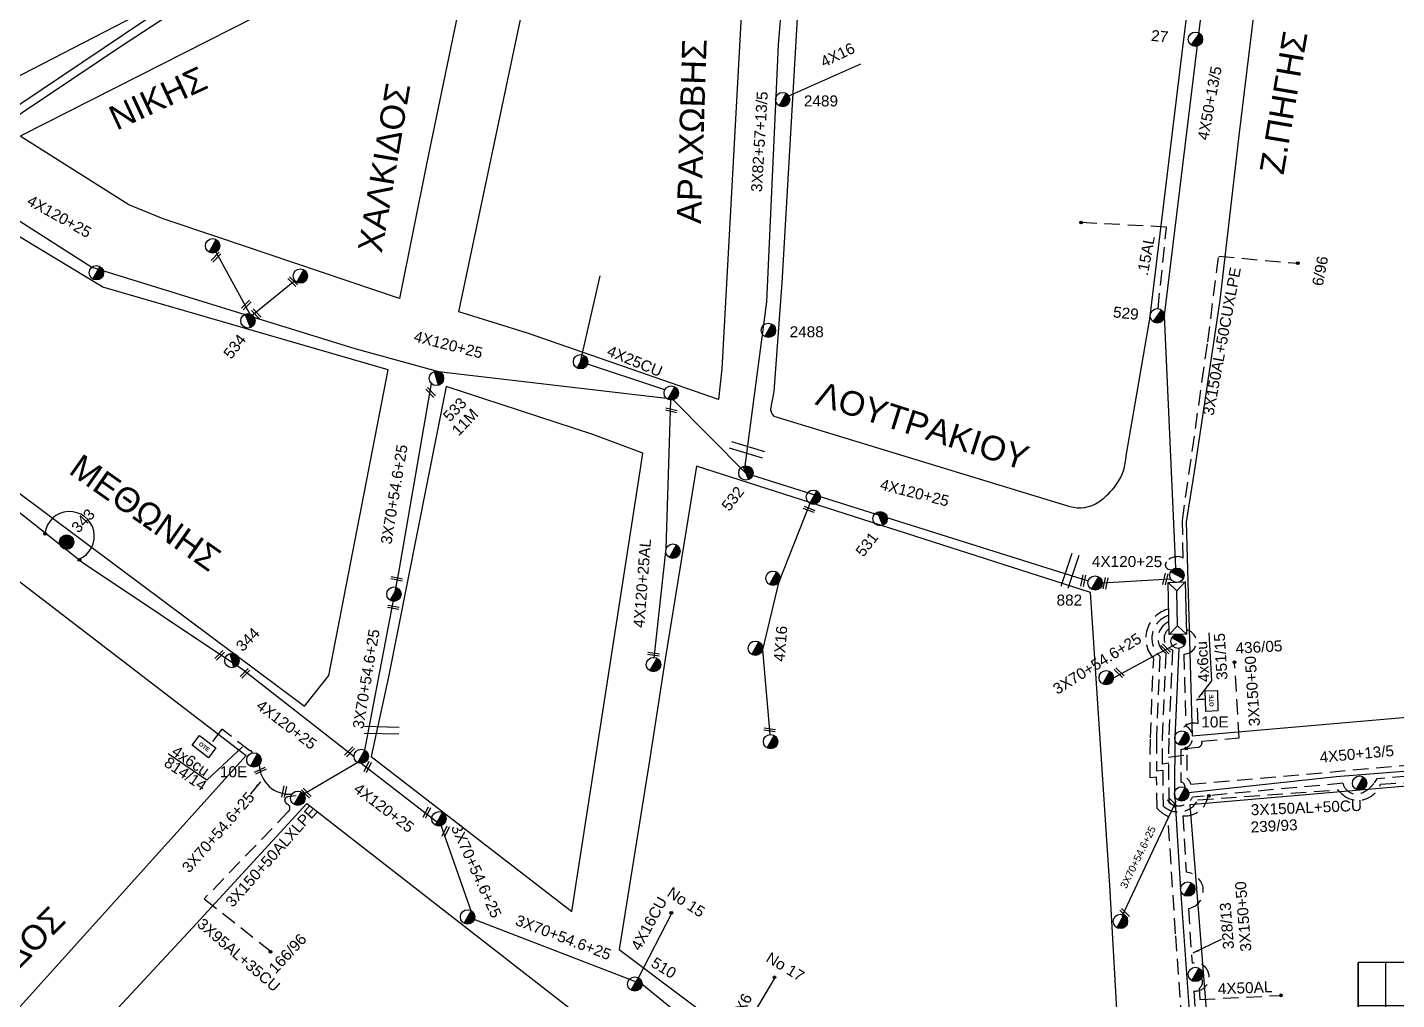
# Model space of a CAD drawing. Header units: millimetres. Extents: x 898 to 5598, y 789 to 3443.
# Drawn here: x 2600.3 to 2824.8, y 971.4 to 1130.7 of the extents above; entities that cross this region are included whole.
import ezdxf
from ezdxf.enums import TextEntityAlignment as Align

# ---------------------------------------------------------------- set-up
doc = ezdxf.new("R2010")
doc.units = ezdxf.units.MM
doc.linetypes.add('DASHED', pattern=[19.05, 12.7, -6.35])
for name, color, linetype in [('Pillar OTE', 7, 'Continuous'), ('Άγνωστα', 7, 'Continuous'), ('Ασφαλειοκιβώτια Χ.Τ 9 αναχωρήσεων', 7, 'Continuous'), ('Γυμνά εναέρια ΧΤ (3Φ)   4x50CU', 7, 'Continuous'), ('Γυμνά εναέρια ΧΤ και ΦΟΠ (3Φ)   4x50+16AL', 7, 'Continuous'), ('Εναέρια παροχή ΧΤ 4x16', 7, 'SYN_LINE'), ('Επιγραφές - Σχήματα', 7, 'Continuous'), ('Καλώδια ΧΤ   15AL', 7, 'DASHED'), ('Καλώδια ΧΤ   3x150+50AL', 7, 'DASHED'), ('Καλώδια ΧΤ   3x150+50AL XLPE', 7, 'DASHED'), ('Καλώδια ΧΤ   3x150+50CU', 7, 'DASHED'), ('Καλώδια ΧΤ   3x150+70AL', 7, 'DASHED'), ('Καλώδια ΧΤ   3x150AL+50CU', 7, 'DASHED'), ('Καλώδια ΧΤ   3x150AL+50XLPE', 7, 'DASHED'), ('Καλώδια ΧΤ   3x95+35 CU', 7, 'DASHED'), ('Καλώδια ΧΤ   4x25CU', 7, 'DASHED'), ('Μηχανική τομή', 7, 'Continuous'), ('Στύλος Ξύλινος', 7, 'Continuous'), ('Στύλος Ξύλινος @ 1', 7, 'Continuous'), ('Στύλος ΦΜ', 7, 'Continuous'), ('Στύλος ΦΜ @ 1', 7, 'Continuous'), ('Συνδέσεις', 7, 'Continuous'), ('Συνεστραμμένα ΧΤ   3x70+54.6+25 AL', 7, 'SYN_LINE'), ('Συνεστραμμένα ΧΤ   4x120+25 AL', 7, 'SYN_LINE'), ('Τομή', 7, 'Continuous'), ('Υποσταθμός εναέριος 2 στύλων', 7, 'Continuous'), ('Υποσταθμός πόλεως', 7, 'Continuous'), ('Υπόβαθρο ΔΕΗ', 7, 'Continuous'), ('Υπόγεια καλώδια Παροχών ΧΤ   4x16CU', 7, 'DASHED'), ('Υπόγεια καλώδια Παροχών ΧΤ   4x50AL', 7, 'DASHED'), ('Υπόγεια καλώδια Παροχών ΧΤ   4x6', 7, 'DASHED')]:
    doc.layers.add(name, color=color, linetype=linetype)
doc.styles.add('arial', font='arial.ttf')
doc.styles.get("Standard").update_dxf_attribs({"font": 'arial.ttf'})
doc.linetypes.add('SYN_LINE', pattern='A,0.5,-0.0001,["/\\/\\/\\/",Standard,S=0.1,R=0,X=0,Y=-0.05],-0.25', length=0.7501)
doc.dimstyles.new('ISO-25', dxfattribs={"dimtxt": 2.5, "dimasz": 2.5, "dimexe": 1.25, "dimexo": 0.625, "dimtad": 1, "dimtxsty": 'Standard', "dimcen": 2.5, "dimadec": 0, "dimazin": 0, "dimtfac": 1, "dimtmove": 0, "dimatfit": 3, "dimfxl": 1, "dimarcsym": 0})

# ---------------------------------------------------------------- blocks, each defined once
blk = doc.blocks.new('ΥΠΑΡΧΩΝ ΤΣΙΜΕΝΤΕΝΙΟΣ ΣΤΥΛΟΣ')
at = {"layer": 'Στύλος ΦΜ'}
blk.add_hatch(color=7, dxfattribs=at).paths.add_polyline_path([(-1.29, -2.28, 0.574793), (2.62, 0, 0.268822), (1.3, 2.27)])
at = {"layer": 'Στύλος ΦΜ', "color": 7}
blk.add_line((-1.29, -2.28), (1.3, 2.27), dxfattribs=at)
blk.add_circle((0, 0), 2.62, dxfattribs=at)
at = {"layer": 'Στύλος ΦΜ', "flags": 4}
for tag, p in [('ΑΡΙΘΜΟΣ', (-4.68, 8.05)), ('ΤΥΠΟΣ', (-4.91, 3.03))]:
    blk.add_attdef(tag, p, '', height=4, dxfattribs=at)
blk = doc.blocks.new('ΥΠΑΡΧΩΝ ΞΥΛΙΝΟΣ ΣΤΥΛΟΣ')
at = {"layer": 'Στύλος Ξύλινος'}
h = blk.add_hatch(color=7, dxfattribs=at)
h.paths.add_polyline_path([(-2.62, 0, 0.270008), (-1.29, -2.28), (1.3, 2.27, 0.576266)])
h.paths.add_polyline_path([(-1.29, -2.28, 0.574793), (2.62, 0, 0.268822), (1.3, 2.27)])
at = {"layer": 'Στύλος Ξύλινος', "color": 7}
blk.add_line((-1.29, -2.28), (1.3, 2.27), dxfattribs=at)
blk.add_circle((0, 0), 2.62, dxfattribs=at)
at = {"layer": 'Στύλος Ξύλινος', "flags": 4}
for tag, p in [('ΑΡΙΘΜΟΣ', (-4.91, 8.6)), ('ΤΥΠΟΣ', (-4.85, 3.39))]:
    blk.add_attdef(tag, p, '', height=4, dxfattribs=at)
blk = doc.blocks.new('ΥΠΟΣΤΑΘΜΟΣ ΕΝΑΕΡΙΟΣ ΕΠΙ 2 ΣΤΥΛΩΝ')
at = {"layer": 'Υποσταθμός εναέριος 2 στύλων', "linetype": 'Continuous'}
for points in [[(-11.97, -2.11, 0.574793), (-8.45, -0.07, 0.268822), (-9.64, 1.98)], [(9.68, -2.15, 0.574793), (13.19, -0.1, 0.268822), (12.01, 1.95)]]:
    blk.add_hatch(color=256, dxfattribs=at).paths.add_polyline_path(points)
for p, q in [((-11.97, -2.11), (-9.64, 1.98)), ((9.68, -2.15), (12.01, 1.95))]:
    blk.add_line(p, q, dxfattribs=at)
for centre in [(-10.81, -0.07), (10.84, -0.1)]:
    blk.add_circle(centre, 2.36, dxfattribs=at)
at = {"layer": 'Υποσταθμός πόλεως', "linetype": 'Continuous', "ltscale": 40}
blk.add_lwpolyline([(-8.57, 2.82), (8.57, 2.82), (8.57, -2.82), (-8.57, -2.82)], close=True, dxfattribs=at)
for points in [[(-5.75, 0), (-8.57, 2.82)], [(-8.57, -2.82), (-5.75, 0)], [(-5.75, 0), (5.75, 0)], [(5.75, 0), (8.57, 2.82)], [(8.57, -2.82), (5.75, 0)]]:
    blk.add_lwpolyline(points, dxfattribs=at)
at = {"layer": 'Υποσταθμός εναέριος 2 στύλων', "ltscale": 40, "flags": 1}
for tag, p in [('ΜΕΤΑΣΧΗΜΑΤΙΣΜΟΣ', (14.09, 2.51)), ('ΙΣΧΥΣ', (14.07, -0.28)), ('ΑΡΙΘΜΟΣ', (14.19, -3))]:
    blk.add_attdef(tag, p, '', height=1.8, dxfattribs=at)
blk = doc.blocks.new('ΑΣΦΑΛΕΙΟΚΙΒΩΤΙΟ ΥΠΟΣΤΑΘΜΟΥ 9 ΑΝΑΧΩΡΗΣΕΩΝ')
at = {"layer": 'Ασφαλειοκιβώτια Χ.Τ 9 αναχωρήσεων', "ltscale": 40}
for p, q in [((-23.8, 40.36), (24.02, 40.36)), ((-9.72, 40.36), (-9.72, -40.64)), ((9.94, 40.36), (9.94, -40.64)), ((-23.8, 31.36), (24.02, 31.36)), ((-23.8, 22.36), (24.02, 22.36)), ((-23.8, 13.36), (24.02, 13.36)), ((-23.8, 4.36), (24.02, 4.36)), ((-23.8, -4.64), (24.02, -4.64)), ((-23.8, -13.64), (24.02, -13.64)), ((-23.8, -22.64), (24.02, -22.64)), ((-23.8, -31.64), (24.02, -31.64))]:
    blk.add_line(p, q, dxfattribs=at)
at = {"layer": 'Ασφαλειοκιβώτια Χ.Τ 9 αναχωρήσεων'}
blk.add_lwpolyline([(-23.8, -40.64), (24.02, -40.64), (24.02, 40.36), (-23.8, 40.36)], close=True, dxfattribs=at)
for s, p in [('1', (-18.13, 36.98)), ('2', (-18.13, 28.42)), ('3', (-18.13, 19.34)), ('4', (-18.13, 10.32)), ('5', (-18.13, 1.31)), ('6', (-18.13, -7.83)), ('7', (-18.13, -16.07)), ('8', (-18.13, -25.75)), ('9', (-18.13, -34.45))]:
    blk.add_text(s, height=3.6, rotation=270, dxfattribs=at).set_placement(p)
at = {"layer": 'Ασφαλειοκιβώτια Χ.Τ 9 αναχωρήσεων', "ltscale": 40}
for tag, height, p in [('ΟΝΟΜΑ', 5, (-0.16, 44.31)), ('ΚΕΙΜΕΝΟ 1', 2, (17.06, 35.59)), ('ΚΕΙΜΕΝΟ 2', 2, (17.06, 26.88)), ('ΚΕΙΜΕΝΟ 3', 2, (17.06, 17.69)), ('ΚΕΙΜΕΝΟ 4', 2, (17.06, 8.71)), ('ΚΕΙΜΕΝΟ 5', 2, (17.06, -0.13)), ('ΚΕΙΜΕΝΟ 6', 2, (17.06, -9.05)), ('ΚΕΙΜΕΝΟ 7', 2, (17.06, -18.13)), ('ΚΕΙΜΕΝΟ 8', 2, (17.06, -26.85)), ('ΚΕΙΜΕΝΟ 9', 2, (17.06, -35.99)), ('ΣΧ', 2, (-0.1, -42.64))]:
    blk.add_attdef(tag, text='', height=height, dxfattribs=at).set_placement(p, align=Align.MIDDLE_CENTER)
blk = doc.blocks.new('ΜΗΧΑΝΙΚΗ ΤΟΜΗ')
at = {"layer": 'Μηχανική τομή', "ltscale": 40}
for p, q in [((-1.89, 0.78), (1.89, 0.78)), ((1.89, 0), (-1.89, 0))]:
    blk.add_line(p, q, dxfattribs=at)
blk = doc.blocks.new('ΤΟΜΗ')
at = {"layer": 'Τομή', "ltscale": 40}
for p, q in [((-5.68, 0), (5.68, 0)), ((5.68, -2.33), (-5.68, -2.33))]:
    blk.add_line(p, q, dxfattribs=at)
blk = doc.blocks.new('_ΣΥΝΔΕΣΗ')
at = {"layer": 'Συνδέσεις', "linetype": 'SYN_LINE', "ltscale": 40}
blk.add_hatch(color=256, dxfattribs=at).paths.add_polyline_path([(0.5, -0.01, 1), (-0.5, -0.01, 1)])
at = {"layer": 'Συνδέσεις'}
blk.add_circle((0, -0.01), 0.5, dxfattribs=at)
blk = doc.blocks.new('PILLAR ΟΤΕ')
at = {"layer": 'Pillar OTE', "ltscale": 40}
blk.add_lwpolyline([(-3.31, 2.02), (3.39, 2.02), (3.39, -1.99), (-3.31, -1.99)], close=True, dxfattribs=at)
at = {"layer": 'Pillar OTE', "insert": (-1.81, 0.71), "char_height": 1.3575, "width": 109.961, "attachment_point": 1}
blk.add_mtext('{\\fArial|b1|i0|c161|p34;OTE}', dxfattribs=at)

msp = doc.modelspace()

# ---------------------------------------------------------------- linework, layer by layer
at = {"layer": 'Άγνωστα', "color": 62}
msp.add_lwpolyline([(2718, 1058.84), (2721.52, 1085.74), (2723.46, 1127.85), (2725.44, 1151.74), (2728.34, 1181.39)], dxfattribs=at)
at = {"layer": 'Άγνωστα', "color": 6, "linetype": 'SYN_LINE', "ltscale": 20}
msp.add_lwpolyline([(2585.52, 1109.05), (2623.08, 1134.25)], dxfattribs=at)
at = {"layer": 'Άγνωστα', "color": 6, "linetype": 'SYN_LINE', "ltscale": 10}
for points in [[(2636.8, 1083.74), (2631.25, 1093.87)], [(2637.2, 1083.54), (2644.16, 1089.2)]]:
    msp.add_lwpolyline(points, dxfattribs=at)
at = {"layer": 'Άγνωστα', "color": 85, "linetype": 'DASHED', "ltscale": 0.2}
msp.add_lwpolyline([(2787.43, 1034.34, 0.583239), (2785.96, 1027.64), (2785.4, 1014.25), (2785.39, 1008.86), (2786.42, 1008.98), (2786.49, 1003.12, 0.501028), (2792.2, 1004.1), (2815.14, 1005.76), (2815.62, 1005.26, 0.562961), (2822.12, 1006.67), (2843.52, 1008.31), (2844.6, 1009.52), (2852.68, 1009.94), (2853.17, 1009.47, 0.305898), (2854.82, 1009.19)], format="xyb", dxfattribs=at)
at = {"layer": 'Άγνωστα', "color": 1, "linetype": 'DASHED', "ltscale": 0.2}
msp.add_lwpolyline([(2787.47, 1032.16, 0.621379), (2788.01, 1028.72), (2787.4, 1014.2), (2787.39, 1011.11), (2790.39, 1011.48), (2790.38, 1007.65, -0.15965), (2791.03, 1006.67), (2835.12, 1010.55), (2853.29, 1011.96), (2854.42, 1012.9, -1), (2857.27, 1009.47, 0.063306), (2856, 1008.11), (2858.41, 997.98), (2859.21, 997.9), (2859.48, 997.32)], format="xyb", dxfattribs=at)
at = {"layer": 'Γυμνά εναέρια ΧΤ (3Φ)   4x50CU', "color": 151, "linetype": 'Continuous', "ltscale": 0.2}
msp.add_lwpolyline([(2789.06, 1028.92), (2788.4, 1014.32), (2788.38, 1005.42), (2789.35, 989.4), (2792.61, 943.53), (2792.66, 928.39), (2793.4, 905.17), (2791.85, 893.79), (2782.15, 879.91)], dxfattribs=at)
at = {"layer": 'Γυμνά εναέρια ΧΤ (3Φ)   4x50CU', "color": 6, "ltscale": 0.2}
msp.add_lwpolyline([(2790.66, 1005.34), (2814.86, 1007.96), (2846.64, 1010.43), (2855.49, 1011.25), (2855.49, 1011.25)], dxfattribs=at)
at = {"layer": 'Γυμνά εναέρια ΧΤ και ΦΟΠ (3Φ)   4x50+16AL', "color": 30}
msp.add_lwpolyline([(2788.58, 1042.07), (2786.72, 1083.48), (2792.89, 1134.09), (2798.27, 1171.13), (2799.68, 1182.42), (2801.78, 1207.96), (2802.01, 1210.1), (2800.58, 1232.8)], dxfattribs=at)
at = {"layer": 'Εναέρια παροχή ΧΤ 4x16', "color": 62, "linetype": 'SYN_LINE', "ltscale": 15}
msp.add_lwpolyline([(2725.16, 1119.47), (2736.93, 1124.75)], dxfattribs=at)
at = {"layer": 'Εναέρια παροχή ΧΤ 4x16', "color": 6, "linetype": 'SYN_LINE', "ltscale": 15}
msp.add_lwpolyline([(2728.56, 1052.69), (2723.46, 1039.69), (2720.81, 1028.68), (2722.05, 1014.83)], dxfattribs=at)
at = {"layer": 'Καλώδια ΧΤ   15AL', "color": 30, "ltscale": 0.2}
msp.add_lwpolyline([(2785.66, 1084.6), (2787.03, 1097.97), (2773.07, 1098.72)], dxfattribs=at)
at = {"layer": 'Καλώδια ΧΤ   3x150+50AL', "color": 6, "linetype": 'DASHED', "ltscale": 0.2}
msp.add_lwpolyline([(2790.23, 1012.55), (2792.23, 1012.72, 0.456611), (2792.82, 1013.75), (2798.94, 1014.28), (2798.21, 1026.68)], format="xyb", dxfattribs=at)
msp.add_lwpolyline([(2798.99, 1013.31), (2798.99, 1013.31)], dxfattribs=at)
at = {"layer": 'Καλώδια ΧΤ   3x150+50AL XLPE', "color": 27, "ltscale": 0.2}
msp.add_lwpolyline([(2644.36, 1004.79), (2644.36, 1004.79), (2643.04, 1004.61, 0.763165), (2642.89, 1003.46, -0.551226), (2643.1, 1002.18), (2629.33, 987.9)], format="xyb", dxfattribs=at)
at = {"layer": 'Καλώδια ΧΤ   3x150+50CU', "color": 173, "linetype": 'DASHED', "ltscale": 0.2}
msp.add_lwpolyline([(2867.59, 1020.57), (2860.71, 1021.26), (2857.55, 1027.91), (2849.04, 1026.5), (2849.34, 1025.65, -0.243819), (2849.12, 1024.07), (2842.43, 1017.44), (2841.89, 1016.7), (2841.8, 1009.21), (2821.53, 1007.57), (2821.09, 1006.92, -0.14373), (2819.05, 1005.24, -0.469621), (2815.97, 1006.83), (2791.32, 1004.56, -0.456142), (2787.49, 1003.6), (2787.41, 1010.11), (2786.39, 1009.98), (2786.4, 1014.23), (2786.98, 1028.11, -0.601088), (2787.45, 1033.29)], format="xyb", dxfattribs=at)
at = {"layer": 'Καλώδια ΧΤ   3x150+70AL', "color": 133, "ltscale": 0.2}
msp.add_lwpolyline([(2795.97, 909.49, -0.513481), (2792.23, 911.27), (2790.89, 948.91), (2788.54, 982.18), (2787.29, 1001.45, -0.12047), (2785.5, 1002.72), (2785.43, 1007.85), (2784.38, 1007.73), (2784.4, 1014.27), (2784.94, 1027.24, -0.569127), (2787.4, 1035.37)], format="xyb", dxfattribs=at)
at = {"layer": 'Καλώδια ΧΤ   3x150AL+50CU', "color": 30, "ltscale": 0.2}
msp.add_lwpolyline([(2787.85, 1041.74), (2787.39, 1041.88, -0.521522), (2787, 1043.06, -0.364406), (2789.8, 1043.73), (2789.65, 1049.9), (2793.8, 1079.16), (2795.6, 1093.19), (2808.58, 1092.05)], format="xyb", dxfattribs=at)
at = {"layer": 'Καλώδια ΧΤ   3x150AL+50CU', "color": 173, "linetype": 'DASHED', "ltscale": 0.2}
msp.add_lwpolyline([(2793.85, 1004.8, -0.406455), (2789.72, 1001.5), (2790.24, 992.24, -0.884479), (2790.64, 986.29), (2791.23, 977.34, -1.168007), (2791.53, 972.79), (2793.36, 945.39, -1.142153), (2793.62, 941.4), (2795.61, 911.6), (2812.48, 911.79)], format="xyb", dxfattribs=at)
at = {"layer": 'Καλώδια ΧΤ   3x150AL+50XLPE', "color": 6, "linetype": 'DASHED', "ltscale": 0.2}
msp.add_lwpolyline([(2790.29, 1031.94, -0.937193), (2789.88, 1028.01), (2790.22, 1016.17, -0.784657), (2789.4, 1012.38), (2789.38, 1007.05, -0.378022), (2790.09, 1006.11)], format="xyb", dxfattribs=at)
at = {"layer": 'Καλώδια ΧΤ   3x95+35 CU', "color": 27, "linetype": 'DASHED', "ltscale": 0.2}
msp.add_lwpolyline([(2629.33, 987.9), (2640.38, 979.17)], dxfattribs=at)
at = {"layer": 'Καλώδια ΧΤ   4x25CU', "color": 6, "linetype": 'SYN_LINE', "ltscale": 15}
msp.add_lwpolyline([(2704.79, 1071.28), (2691, 1075.91), (2694.22, 1090.01)], dxfattribs=at)
at = {"layer": 'Συνεστραμμένα ΧΤ   3x70+54.6+25 AL', "color": 6, "linetype": 'SYN_LINE', "ltscale": 15}
msp.add_lwpolyline([(2655.64, 1012.26), (2661.19, 1041.38), (2666.57, 1072.33)], dxfattribs=at)
at = {"layer": 'Συνεστραμμένα ΧΤ   3x70+54.6+25 AL', "color": 151, "linetype": 'SYN_LINE', "ltscale": 15}
for points in [[(2778.35, 1024.13), (2788.75, 1029.75)], [(2779.77, 985.03), (2788.62, 1003.88)]]:
    msp.add_lwpolyline(points, dxfattribs=at)
at = {"layer": 'Συνεστραμμένα ΧΤ   3x70+54.6+25 AL', "color": 27, "linetype": 'SYN_LINE', "ltscale": 8}
msp.add_lwpolyline([(2654.47, 1010.22), (2645.39, 1004.89)], dxfattribs=at)
at = {"layer": 'Συνεστραμμένα ΧΤ   3x70+54.6+25 AL', "color": 27, "linetype": 'SYN_LINE', "ltscale": 15}
msp.add_lwpolyline([(2740.73, 944.24), (2715.84, 961.81), (2701.07, 973.93), (2673.58, 984.5), (2668.17, 999.89), (2668.01, 1000.02)], dxfattribs=at)
at = {"layer": 'Συνεστραμμένα ΧΤ   3x70+54.6+25 AL', "color": 27, "linetype": 'SYN_LINE', "ltscale": 8}
msp.add_arc((2643.31, 1009.99), 4.97, 181.3581, 274.2776, dxfattribs=at)
at = {"layer": 'Συνεστραμμένα ΧΤ   4x120+25 AL', "color": 27, "linetype": 'SYN_LINE', "ltscale": 20}
for points in [[(2550.92, 1089.74), (2570.88, 1100.62), (2587.44, 1108.73), (2615.58, 1127.59), (2623.14, 1132.49)], [(2548.3, 1089.28), (2560.43, 1080.28), (2586.05, 1061.47), (2609.5, 1042.97), (2635.64, 1025.49), (2653.88, 1011.24)]]:
    msp.add_lwpolyline(points, dxfattribs=at)
at = {"layer": 'Συνεστραμμένα ΧΤ   4x120+25 AL', "color": 6, "linetype": 'SYN_LINE', "ltscale": 20}
msp.add_lwpolyline([(2585.86, 1107.34, -0.008837), (2585.86, 1107.34), (2610.9, 1091.4), (2654, 1078.09), (2667.7, 1074.31), (2706, 1069.83), (2718.11, 1057.67), (2774.22, 1040)], format="xyb", dxfattribs=at)
at = {"layer": 'Συνεστραμμένα ΧΤ   4x120+25 AL', "color": 6, "ltscale": 20}
msp.add_lwpolyline([(2703.04, 1027.32), (2705.05, 1045.31), (2705.82, 1069.62)], dxfattribs=at)
at = {"layer": 'Συνεστραμμένα ΧΤ   4x120+25 AL', "color": 2, "linetype": 'SYN_LINE', "ltscale": 8}
msp.add_lwpolyline([(2776.52, 1039.65), (2787.64, 1040.34)], dxfattribs=at)
at = {"layer": 'Συνεστραμμένα ΧΤ   4x120+25 AL', "color": 27, "linetype": 'SYN_LINE', "ltscale": 15}
msp.add_lwpolyline([(2667.88, 1000.11), (2655.05, 1010.06)], dxfattribs=at)
at = {"layer": 'Συνεστραμμένα ΧΤ   4x120+25 AL', "color": 7, "ltscale": 0.2}
msp.add_arc((2607.24, 1047.3), 4.06, 292.4137, 173.1796, dxfattribs=at)
at = {"layer": 'Υπόβαθρο ΔΕΗ'}
for points in [[(2848.06, 1024.79), (2835.43, 1073.09), (2838.74, 1111.33), (2841.53, 1143.77), (2844.22, 1167.44), (2847.66, 1197.53), (2849.13, 1212), (2816.13, 1211.23), (2811.93, 1206.31), (2810.59, 1202.57), (2802.25, 1140.39), (2798.97, 1113.43), (2795.77, 1086.01), (2791.56, 1057.85), (2790.27, 1049.7), (2791.26, 1014.62), (2827.06, 1017.74), (2842.68, 1018.91), (2848.06, 1024.79)], [(2671.06, 1084.07), (2683.62, 1143.67), (2684.99, 1149.56), (2719.31, 1168.57), (2714.14, 1074.77), (2713.63, 1069.72), (2682.3, 1080.57), (2671.06, 1084.07)], [(2645.77, 1019.45), (2649.75, 1024.47), (2659.48, 1074.59), (2612.69, 1088.13), (2583.82, 1105.58), (2552.54, 1089.07), (2614.93, 1042.47), (2645.77, 1019.45)], [(2689.55, 985.8), (2700.78, 1058.05), (2701.22, 1060.91), (2693.01, 1063.98), (2669, 1071.84), (2659.5, 1024.27), (2656.67, 1011.21), (2689.55, 985.8)], [(2775.25, 921.64), (2781.43, 925.29), (2777.75, 990.09), (2774.59, 1038.11), (2709.98, 1058.77), (2704.85, 1027.18), (2702.3, 1010.58), (2697.33, 979.59), (2740.16, 947.42), (2775.25, 921.64)], [(2502.25, 932.65), (2528.03, 965.62), (2532.36, 971.59), (2553.24, 998.72), (2590.31, 1046.56), (2636.18, 1011.36), (2583.81, 953.25), (2578.49, 947.03), (2541.97, 891.11), (2505.6, 929.18), (2502.25, 932.65)], [(2794.5, 1023.6), (2794.06, 1031.49)], [(2629.75, 1007.35), (2623.4, 1011.65)], [(2550.59, 882.74), (2569.2, 911.04), (2579.31, 926.41), (2590.67, 943.69), (2627.4, 983.16), (2646.11, 1003.52), (2699.17, 962.19), (2682.89, 942.22), (2651.89, 909.48), (2624.25, 879.29), (2611.06, 864.23), (2600.76, 852.81), (2599.46, 852.76), (2577.45, 862.22), (2560.2, 874.8), (2550.59, 882.74)]]:
    msp.add_lwpolyline(points, dxfattribs=at)
for points in [[(2800.31, 1204.02), (2794.99, 1208.35), (2779.68, 1204.34), (2757.55, 1196.35), (2741.68, 1188.92), (2730.12, 1182.14), (2726.78, 1136.95), (2723.99, 1088.82), (2722.66, 1071.02), (2722.18, 1068.48, 0.262049), (2722.68, 1067), (2771.18, 1052.21, 0.228818), (2775.95, 1052.95, 0.08883), (2778.86, 1055.83, 0.146283), (2780.42, 1060.51), (2784.32, 1082.92), (2789.82, 1128.32), (2792.29, 1147.92), (2797.52, 1185.18), (2800.31, 1204.02)], [(2503.64, 1161.02), (2556.47, 1132.19), (2585.94, 1116.05), (2629.91, 1138.75), (2628.91, 1139.72), (2615.99, 1141.02, -0.102936), (2603.29, 1145.02), (2581.34, 1154.34), (2563.03, 1164.22), (2534.85, 1164.29), (2506.55, 1165.08)], [(2599.4, 1113.06), (2637.69, 1132.41), (2641.22, 1138.62), (2645.96, 1138.58, 0.082978), (2670.59, 1142.53, -0.656302), (2672.43, 1140.49), (2665.82, 1108.58), (2661.31, 1086.26), (2631.2, 1096.42), (2622.61, 1099.32), (2616.96, 1101.64), (2599.14, 1112.86), (2599.4, 1113.06)], [(2782.96, 843.43), (2788.06, 839.19), (2831.16, 845.37), (2868.14, 848.93), (2874.35, 855.33), (2875.93, 879.61, 0.050241), (2875.38, 894.96, -0.011234), (2873.09, 914.98), (2869.24, 943.5), (2860.88, 982.81), (2854.29, 1008.77), (2790.87, 1003.3), (2794.58, 956.68), (2796.32, 930.31), (2796.94, 912.17), (2794.46, 878.43, -0.061296), (2782.96, 843.43, 1.809831)]]:
    msp.add_lwpolyline(points, format="xyb", dxfattribs=at)
at = {"layer": 'Υπόγεια καλώδια Παροχών ΧΤ   4x16CU', "color": 27, "linetype": 'SYN_LINE', "ltscale": 15}
msp.add_lwpolyline([(2700.48, 974.96), (2705.93, 985.43)], dxfattribs=at)
at = {"layer": 'Υπόγεια καλώδια Παροχών ΧΤ   4x50AL', "color": 151, "ltscale": 0.2}
msp.add_lwpolyline([(2792.8, 974.9, -0.37869), (2792.42, 973.22), (2792.51, 971.39), (2805.81, 972.07)], format="xyb", dxfattribs=at)
at = {"layer": 'Υπόγεια καλώδια Παροχών ΧΤ   4x6', "color": 151, "linetype": 'DASHED', "ltscale": 0.2}
msp.add_lwpolyline([(2789.46, 1015.41, -0.362411), (2792.21, 1016.59), (2792.09, 1020.59), (2793.31, 1020.62)], format="xyb", dxfattribs=at)
at = {"layer": 'Υπόγεια καλώδια Παροχών ΧΤ   4x6', "color": 27, "linetype": 'DASHED', "ltscale": 0.2}
msp.add_lwpolyline([(2637.17, 1011.79, 0.50024), (2636.79, 1012.15), (2632.19, 1015.69), (2630.37, 1013.31)], format="xyb", dxfattribs=at)
at = {"layer": 'Υπόγεια καλώδια Παροχών ΧΤ   4x6', "color": 27, "linetype": 'SYN_LINE', "ltscale": 15}
msp.add_lwpolyline([(2716.42, 964.01), (2723.01, 975.17)], dxfattribs=at)

# ---------------------------------------------------------------- block references
at = {"layer": 'Pillar OTE', "xscale": 0.5, "yscale": 0.5, "zscale": 0.5}
for p, rotation in [((2794.43, 1020.3), 91.61717937102806), ((2629.26, 1012.84), 322.749519620366)]:
    msp.add_blockref('PILLAR ΟΤΕ', p, dxfattribs=dict(at, rotation=rotation))
at = {"layer": 'Ασφαλειοκιβώτια Χ.Τ 9 αναχωρήσεων', "color": 5, "ltscale": 40, "xscale": 0.5, "yscale": 0.5, "zscale": 0.5, "rotation": 90}
msp.add_blockref('ΑΣΦΑΛΕΙΟΚΙΒΩΤΙΟ ΥΠΟΣΤΑΘΜΟΥ 9 ΑΝΑΧΩΡΗΣΕΩΝ', (2838.65, 965.42), dxfattribs=at)
at = {"layer": 'Μηχανική τομή'}
for p, xscale, yscale, zscale, rotation in [((2631.1, 1093.18), 0.4999999999999996, 0.4999999999999996, 0.4999999999999996, 225.2088573052212), ((2643.94, 1089.16), 0.4999999999999994, 0.4999999999999994, 0.4999999999999994, 134.7494504773862), ((2636.07, 1085.35), 0.4999999999999996, 0.4999999999999996, 0.4999999999999996, 225.2088573052212), ((2638.01, 1083.89), 0.4999999999999994, 0.4999999999999994, 0.4999999999999994, 134.7494504773862), ((2666.56, 1071.01), 0.4999999999999994, 0.4999999999999994, 0.4999999999999994, 134.7494504773862), ((2705.92, 1068.12), 0.4999999999999994, 0.4999999999999994, 0.4999999999999994, 166.212121799411), ((2728.53, 1051.89), 0.4999999999999994, 0.4999999999999994, 0.4999999999999994, 158.78179400829), ((2660.91, 1040.54), 0.4999999999999994, 0.4999999999999994, 0.4999999999999994, 168.6308548746386), ((2773.19, 1040.08), 0.4999999999999995, 0.4999999999999995, 0.4999999999999995, 257.9964626255663), ((2776.86, 1039.64), 0.4999999999999995, 0.4999999999999995, 0.4999999999999995, 257.9964626255663), ((2786.66, 1040.33), 0.4999999999999995, 0.4999999999999995, 0.4999999999999995, 257.9964626255663), ((2660.34, 1035.85), 0.4999999999999994, 0.4999999999999994, 0.4999999999999994, 168.6308548746386), ((2631.71, 1027.93), 0.4999999999999996, 0.4999999999999996, 0.4999999999999996, 225.2088573052212), ((2702.99, 1028.18), 0.4999999999999995, 0.4999999999999995, 0.4999999999999995, 172.0835130109752), ((2787.06, 1029.01), 0.4999999999999994, 0.4999999999999994, 0.4999999999999994, 134.7494504773862), ((2635.85, 1024.98), 0.4999999999999996, 0.4999999999999996, 0.4999999999999996, 225.2088573052212), ((2779.43, 1025.09), 0.4999999999999994, 0.4999999999999994, 0.4999999999999994, 134.7494504773862), ((2722.01, 1015.78), 0.4999999999999995, 0.4999999999999995, 0.4999999999999995, 172.0835130109752), ((2653, 1012.11), 0.4999999999999996, 0.4999999999999996, 0.4999999999999996, 225.2088573052212), ((2656.28, 1009.41), 0.4999999999999995, 0.4999999999999995, 0.4999999999999995, 63.70707487867689), ((2638.43, 1009.08), 0.4999999999999994, 0.4999999999999994, 0.4999999999999994, 205.5889399483064), ((2642.62, 1005.4), 0.4999999999999995, 0.4999999999999995, 0.4999999999999995, 78.07866504702193), ((2646.19, 1005.34), 0.4999999999999994, 0.4999999999999994, 0.4999999999999994, 134.7494504773862), ((2788.12, 1003.73), 0.4999999999999994, 0.4999999999999994, 0.4999999999999994, 134.7494504773862), ((2665.99, 1001.95), 0.4999999999999995, 0.4999999999999995, 0.4999999999999995, 63.70707487867689), ((2669.09, 998.84), 0.4999999999999995, 0.4999999999999995, 0.4999999999999995, 63.70707487867689), ((2780.34, 985.66), 0.4999999999999994, 0.4999999999999994, 0.4999999999999994, 134.7494504773862)]:
    msp.add_blockref('ΜΗΧΑΝΙΚΗ ΤΟΜΗ', p, dxfattribs=dict(at, xscale=xscale, yscale=yscale, zscale=zscale, rotation=rotation))
at = {"layer": 'Στύλος Ξύλινος @ 1', "ltscale": 40}
ref = msp.add_blockref('ΥΠΑΡΧΩΝ ΞΥΛΙΝΟΣ ΣΤΥΛΟΣ', (2606.77, 1046.35), dxfattribs=dict(at, xscale=0.449999999999818, yscale=0.449999999999818, zscale=0.449999999999818, rotation=46.66314665523311))
ref.add_attrib('ΤΥΠΟΣ', '343', (2608.67, 1047.71), dxfattribs={"layer": 'Στύλος Ξύλινος', "height": 1.8, "rotation": 46.6631, "flags": 4})
at = {"layer": 'Στύλος ΦΜ @ 1', "ltscale": 40}
ref = msp.add_blockref('ΥΠΑΡΧΩΝ ΤΣΙΜΕΝΤΕΝΙΟΣ ΣΤΥΛΟΣ', (2791.79, 1128.76), dxfattribs=dict(at, xscale=0.4499999999998179, yscale=0.4499999999998179, zscale=0.4499999999998179, rotation=354.1148363861845))
ref.add_attrib('ΤΥΠΟΣ', '27', (2784.45, 1128.51), dxfattribs={"layer": 'Στύλος ΦΜ', "height": 1.8, "rotation": 354.1148, "flags": 4})
ref = msp.add_blockref('ΥΠΑΡΧΩΝ ΤΣΙΜΕΝΤΕΝΙΟΣ ΣΤΥΛΟΣ', (2724.13, 1118.88), dxfattribs=dict(at, xscale=0.4499999999998181, yscale=0.4499999999998181, zscale=0.4499999999998181))
ref.add_attrib('ΤΥΠΟΣ', '2489', (2727.61, 1117.75), dxfattribs={"layer": 'Στύλος ΦΜ', "height": 1.8, "flags": 4})
at = {"layer": 'Στύλος ΦΜ @ 1', "ltscale": 40, "xscale": 0.4499999999998181, "yscale": 0.4499999999998181, "zscale": 0.4499999999998181}
for p in [(2630.68, 1094.9), (2611.64, 1090.49), (2645.07, 1089.95), (2691, 1075.91), (2705.86, 1070.79), (2729.15, 1053.71), (2706.14, 1044.87), (2722.54, 1040.42), (2660.4, 1037.82), (2719.66, 1028.96), (2702.96, 1026.28), (2777.17, 1024.13), (2722.15, 1013.65), (2655.05, 1011.24), (2818.69, 1006.85), (2644.66, 1004.37), (2789.51, 1005.09), (2667.78, 1001), (2790.53, 989.48), (2672.48, 984.92), (2779.49, 984.18), (2791.79, 975.5), (2699.9, 973.93)]:
    msp.add_blockref('ΥΠΑΡΧΩΝ ΤΣΙΜΕΝΤΕΝΙΟΣ ΣΤΥΛΟΣ', p, dxfattribs=at)
at = {"layer": 'Στύλος ΦΜ @ 1', "ltscale": 40}
ref = msp.add_blockref('ΥΠΑΡΧΩΝ ΤΣΙΜΕΝΤΕΝΙΟΣ ΣΤΥΛΟΣ', (2636.47, 1082.61), dxfattribs=dict(at, xscale=0.4499999999998179, yscale=0.4499999999998179, zscale=0.4499999999998179, rotation=52.08929009180457))
ref.add_attrib('ΤΥΠΟΣ', '534', (2633.73, 1076.21), dxfattribs={"layer": 'Στύλος ΦΜ', "height": 1.8, "rotation": 52.0893, "flags": 4})
ref = msp.add_blockref('ΥΠΑΡΧΩΝ ΤΣΙΜΕΝΤΕΝΙΟΣ ΣΤΥΛΟΣ', (2785.54, 1083.43), dxfattribs=dict(at, xscale=0.449999999999818, yscale=0.449999999999818, zscale=0.449999999999818, rotation=354.1148363861845))
ref.add_attrib('ΤΥΠΟΣ', '529', (2778.21, 1083.19), dxfattribs={"layer": 'Στύλος ΦΜ', "height": 1.8, "rotation": 354.1148, "flags": 4})
ref = msp.add_blockref('ΥΠΑΡΧΩΝ ΤΣΙΜΕΝΤΕΝΙΟΣ ΣΤΥΛΟΣ', (2721.79, 1081.05), dxfattribs=dict(at, xscale=0.4499999999998181, yscale=0.4499999999998181, zscale=0.4499999999998181))
ref.add_attrib('ΤΥΠΟΣ', '2488', (2725.27, 1079.92), dxfattribs={"layer": 'Στύλος ΦΜ', "height": 1.8, "flags": 4})
ref = msp.add_blockref('ΥΠΑΡΧΩΝ ΤΣΙΜΕΝΤΕΝΙΟΣ ΣΤΥΛΟΣ', (2667.38, 1073.18), dxfattribs=dict(at, xscale=0.449999999999818, yscale=0.449999999999818, zscale=0.449999999999818, rotation=46.37558676656004))
ref.add_attrib('ΤΥΠΟΣ', '533', (2669.58, 1065.95), dxfattribs={"layer": 'Στύλος ΦΜ', "height": 1.8, "rotation": 46.3756, "flags": 4})
ref.add_attrib('ΑΡΙΘΜΟΣ', '11M', (2671.02, 1063.63), dxfattribs={"layer": 'Στύλος ΦΜ', "height": 1.8, "rotation": 46.3756, "flags": 4})
ref = msp.add_blockref('ΥΠΑΡΧΩΝ ΤΣΙΜΕΝΤΕΝΙΟΣ ΣΤΥΛΟΣ', (2718.11, 1057.67), dxfattribs=dict(at, xscale=0.4499999999998179, yscale=0.4499999999998179, zscale=0.4499999999998179, rotation=52.08929009180457))
ref.add_attrib('ΤΥΠΟΣ', '532', (2715.37, 1051.27), dxfattribs={"layer": 'Στύλος ΦΜ', "height": 1.8, "rotation": 52.0893, "flags": 4})
ref = msp.add_blockref('ΥΠΑΡΧΩΝ ΤΣΙΜΕΝΤΕΝΙΟΣ ΣΤΥΛΟΣ', (2740.1, 1050.19), dxfattribs=dict(at, xscale=0.449999999999818, yscale=0.449999999999818, zscale=0.449999999999818, rotation=52.08929009180457))
ref.add_attrib('ΤΥΠΟΣ', '531', (2737.35, 1043.79), dxfattribs={"layer": 'Στύλος ΦΜ', "height": 1.8, "rotation": 52.0893, "flags": 4})
ref = msp.add_blockref('ΥΠΑΡΧΩΝ ΤΣΙΜΕΝΤΕΝΙΟΣ ΣΤΥΛΟΣ', (2775.34, 1039.65), dxfattribs=dict(at, xscale=0.4499999999998181, yscale=0.4499999999998181, zscale=0.4499999999998181))
ref.add_attrib('ΤΥΠΟΣ', '882', (2769.02, 1035.95), dxfattribs={"layer": 'Στύλος ΦΜ', "height": 1.8, "flags": 4})
ref = msp.add_blockref('ΥΠΑΡΧΩΝ ΤΣΙΜΕΝΤΕΝΙΟΣ ΣΤΥΛΟΣ', (2633.86, 1026.94), dxfattribs=dict(at, xscale=0.449999999999818, yscale=0.449999999999818, zscale=0.449999999999818, rotation=45.49686152169683))
ref.add_attrib('ΤΥΠΟΣ', '344', (2635.61, 1028.28), dxfattribs={"layer": 'Στύλος ΦΜ', "height": 1.8, "rotation": 45.4969, "flags": 4})
ref = msp.add_blockref('ΥΠΑΡΧΩΝ ΤΣΙΜΕΝΤΕΝΙΟΣ ΣΤΥΛΟΣ', (2789.57, 1014.24), dxfattribs=dict(at, xscale=0.4499999999998181, yscale=0.4499999999998181, zscale=0.4499999999998181))
ref.add_attrib('ΑΡΙΘΜΟΣ', '10Ε', (2792.75, 1015.98), dxfattribs={"layer": 'Στύλος ΦΜ', "height": 1.8, "flags": 4})
ref = msp.add_blockref('ΥΠΑΡΧΩΝ ΤΣΙΜΕΝΤΕΝΙΟΣ ΣΤΥΛΟΣ', (2637.46, 1010.65), dxfattribs=dict(at, xscale=0.4499999999998181, yscale=0.4499999999998181, zscale=0.4499999999998181))
ref.add_attrib('ΑΡΙΘΜΟΣ', '10Ε', (2631.89, 1007.82), dxfattribs={"layer": 'Στύλος ΦΜ', "height": 1.8, "flags": 4})
at = {"layer": 'Συνδέσεις', "xscale": 0.4499999999999886, "yscale": 0.4499999999999886, "zscale": 0.4499999999999886}
for p in [(2773.07, 1098.73), (2808.58, 1092.06), (2603.25, 1047.7), (2608.85, 1043.43), (2798.21, 1026.68), (2790.26, 1012.55), (2794, 1004.77), (2705.88, 985.62), (2640.17, 979.22), (2722.79, 975.03), (2805.81, 972.08)]:
    msp.add_blockref('_ΣΥΝΔΕΣΗ', p, dxfattribs=at)
at = {"layer": 'Τομή'}
for p, xscale, yscale, zscale, rotation in [((2718.45, 1062.02), 0.5, 0.5, 0.5, 343.1934480870389), ((2771.78, 1041.46), 0.5, 0.5, 0.5, 251.446663843435), ((2658.41, 1016.09), 0.4999999999999999, 0.4999999999999999, 0.4999999999999999, 358.4722144208014)]:
    msp.add_blockref('ΤΟΜΗ', p, dxfattribs=dict(at, xscale=xscale, yscale=yscale, zscale=zscale, rotation=rotation))
at = {"layer": 'Υποσταθμός εναέριος 2 στύλων', "xscale": 0.5, "yscale": 0.5, "zscale": 0.5, "rotation": 91.20264735029552}
msp.add_blockref('ΥΠΟΣΤΑΘΜΟΣ ΕΝΑΕΡΙΟΣ ΕΠΙ 2 ΣΤΥΛΩΝ', (2788.81, 1035.5), dxfattribs=at)

# ---------------------------------------------------------------- texts
at = {"ltscale": 40, "char_height": 4, "width": 94.4586, "attachment_point": 1, "style": 'arial'}
for s, insert, rotation in [('Ζ.ΠΗΓΗΣ', (2802.27, 1107.11), 80.3299), ('APAXΩBHΣ', (2706.73, 1098.59), 88.2089), ('NIKHΣ', (2613.26, 1117.38), 24.9694), ('XAΛKIΔOΣ', (2654.47, 1094.27), 80.3299), ('ΛOYTPAKIOY', (2730.51, 1072.77), 342.4081), ('ΜΕΘΩΝΗΣ', (2609.22, 1061), 324.8292), ('XAΛKIΔOΣ', (2584.2, 967.2), 44.9641)]:
    msp.add_mtext(s, dxfattribs=dict(at, insert=insert, rotation=rotation))
at = {"layer": 'Άγνωστα', "ltscale": 40, "attachment_point": 1, "style": 'arial'}
for s, insert, char_height, width, rotation in [('4X50+13/5', (2792.1, 1112.46), 1.8, 31.6072, 79.4525), ('3X82+57+13/5', (2718.93, 1103.78), 1.8, 31.6072, 86.6034), ('4X120+25', (2600.97, 1103.33), 1.8, 31.6072, 330.8174), ('6/96', (2810.87, 1088.55), 1.8, 7.0677, 79.2368), ('4X120+25', (2663.97, 1081.01), 1.8, 31.6072, 345.6879), ('3X70+54.6+25', (2658.21, 1046.19), 1.8, 31.6072, 80.6326), ('4X120+25', (2740.4, 1056.75), 1.8, 31.6072, 345.6879), ('4X120+25', (2774.81, 1044.09), 1.8, 31.6072, 359.7954), ('3X70+54.6+25', (2653.62, 1015.94), 1.8, 31.6072, 80.6326), ('3X70+54.6+25', (2768.19, 1022.83), 1.8, 31.6072, 31.9882), ('436/05', (2798.31, 1029.85), 1.8, 7.0677, 3.1659), ('3X150+50', (2800.58, 1016.12), 1.8, 31.6072, 93.6305), ('4X120+25', (2638.77, 1020.66), 1.8, 31.6072, 322.7513), ('4X50+13/5', (2812.06, 1011.98), 1.8, 31.6072, 5.2622), ('3X70+54.6+25', (2625.49, 993.19), 1.8, 31.6072, 48.8666), ('4X120+25', (2654.73, 1007.02), 1.8, 31.6072, 322.7513), ('3X70+54.6+25', (2671.35, 1000.34), 1.8, 31.6072, 294.2807), ('3X70+54.6+25', (2779.37, 989.98), 1.212, 21.282, 63.8985), ('239/93', (2800.79, 1000.54), 1.8, 7.0677, 3.037), ('No 15', (2706.01, 989.95), 1.8, 7.0677, 326.6289), ('3X150+50', (2799.18, 979.18), 1.8, 31.6072, 94.6145), ('328/13', (2796.33, 979.55), 1.8, 31.6072, 94.3831), ('3X95AL+35CU', (2629.18, 984.87), 1.8, 31.6072, 319.3323), ('3X70+54.6+25', (2680.79, 985.34), 1.8, 31.6072, 339.2647), ('166/96', (2639.71, 976.72), 1.8, 7.0677, 47.3717), ('No 17', (2722.16, 979.26), 1.8, 7.0677, 328.8308), ('510', (2703.32, 978.44), 1.8, 4.3096, 328.744)]:
    msp.add_mtext(s, dxfattribs=dict(at, insert=insert, char_height=char_height, width=width, rotation=rotation))
at = {"layer": 'Άγνωστα', "ltscale": 40, "char_height": 1.8, "attachment_point": 1, "rotation": 93.6305, "style": 'arial'}
for s, insert in [('351/15', (2795.27, 1023.7)), ('4x6cu', (2792.29, 1023.36))]:
    msp.add_mtext_dynamic_manual_height_columns(s, width=1.8, gutter_width=12.5, heights=[0.118], dxfattribs=dict(at, insert=insert))
at = {"layer": 'Εναέρια παροχή ΧΤ 4x16', "ltscale": 20, "char_height": 1.8, "width": 31.6072, "attachment_point": 1, "style": 'arial'}
for insert, rotation in [((2730.1, 1125.72), 25.996), ((2722.64, 1026.85), 85.5103)]:
    msp.add_mtext('4X16', dxfattribs=dict(at, insert=insert, rotation=rotation))
at = {"layer": 'Καλώδια ΧΤ   15AL', "ltscale": 0.2, "insert": (2782.18, 1090.24), "char_height": 1.8, "width": 31.6072, "attachment_point": 1, "rotation": 79.4525, "style": 'arial'}
msp.add_mtext('.15AL', dxfattribs=at)
at = {"layer": 'Καλώδια ΧΤ   3x150+50AL XLPE', "ltscale": 0.2, "insert": (2632.63, 987.56), "char_height": 1.8, "width": 31.6072, "attachment_point": 1, "rotation": 48.4028, "style": 'arial'}
msp.add_mtext('3X150+50ALXLPE', dxfattribs=at)
at = {"layer": 'Καλώδια ΧΤ   3x150AL+50CU', "ltscale": 0.2, "char_height": 1.8, "width": 31.6072, "attachment_point": 1, "style": 'arial'}
for s, insert, rotation in [('3X150AL+50CUXLPE', (2792.97, 1067.31), 79.4525), ('3X150AL+50CU', (2800.82, 1003.37), 2.334)]:
    msp.add_mtext(s, dxfattribs=dict(at, insert=insert, rotation=rotation))
at = {"layer": 'Καλώδια ΧΤ   4x25CU', "ltscale": 0.2, "insert": (2695.84, 1078.65), "char_height": 1.8, "width": 31.6072, "attachment_point": 1, "rotation": 337.6646, "style": 'arial'}
msp.add_mtext('4X25CU', dxfattribs=at)
at = {"layer": 'Συνεστραμμένα ΧΤ   4x120+25 AL', "ltscale": 20, "insert": (2699.63, 1032.39), "char_height": 1.8, "width": 31.6072, "attachment_point": 1, "rotation": 85.5103, "style": 'arial'}
msp.add_mtext('4X120+25AL', dxfattribs=at)
at = {"layer": 'Υπόγεια καλώδια Παροχών ΧΤ   4x16CU', "ltscale": 0.2, "insert": (2699.15, 980.09), "char_height": 1.8, "width": 31.6072, "attachment_point": 1, "rotation": 61.4829, "style": 'arial'}
msp.add_mtext('4X16CU', dxfattribs=at)
at = {"layer": 'Υπόγεια καλώδια Παροχών ΧΤ   4x50AL', "color": 7, "ltscale": 0.2, "char_height": 1.8, "attachment_point": 1, "rotation": 325.723}
for s, insert in [('4x6cu', (2624.82, 1013.14)), ('814/14', (2623.58, 1011.28))]:
    msp.add_mtext_dynamic_manual_height_columns(s, width=1.8, gutter_width=12.5, heights=[0.118], dxfattribs=dict(at, insert=insert))
at = {"layer": 'Υπόγεια καλώδια Παροχών ΧΤ   4x50AL', "ltscale": 0.2, "insert": (2795.41, 974.03), "char_height": 1.8, "width": 31.6072, "attachment_point": 1, "rotation": 2.334, "style": 'arial'}
msp.add_mtext('4X50AL', dxfattribs=at)
at = {"layer": 'Υπόγεια καλώδια Παροχών ΧΤ   4x6', "ltscale": 0.2, "insert": (2715.49, 968.67), "char_height": 1.8, "width": 31.6072, "attachment_point": 1, "rotation": 61.4829, "style": 'arial'}
msp.add_mtext('4X6', dxfattribs=at)

# ---------------------------------------------------------------- leaders
at = {"layer": 'Επιγραφές - Σχήματα', "ltscale": 40}
for points in [[(2792.35, 1020.87), (2794.5, 1023.6)], [(2635.58, 1012.81), (2629.75, 1007.35)], [(2638.53, 1007.09), (2636.85, 1005.07)], [(2791.43, 979.02), (2796.06, 981.26)]]:
    msp.add_leader(points, dimstyle='ISO-25', override={"dimasz": 1, "dimtad": 0}, dxfattribs=at)

doc.saveas('drawing.dxf')
